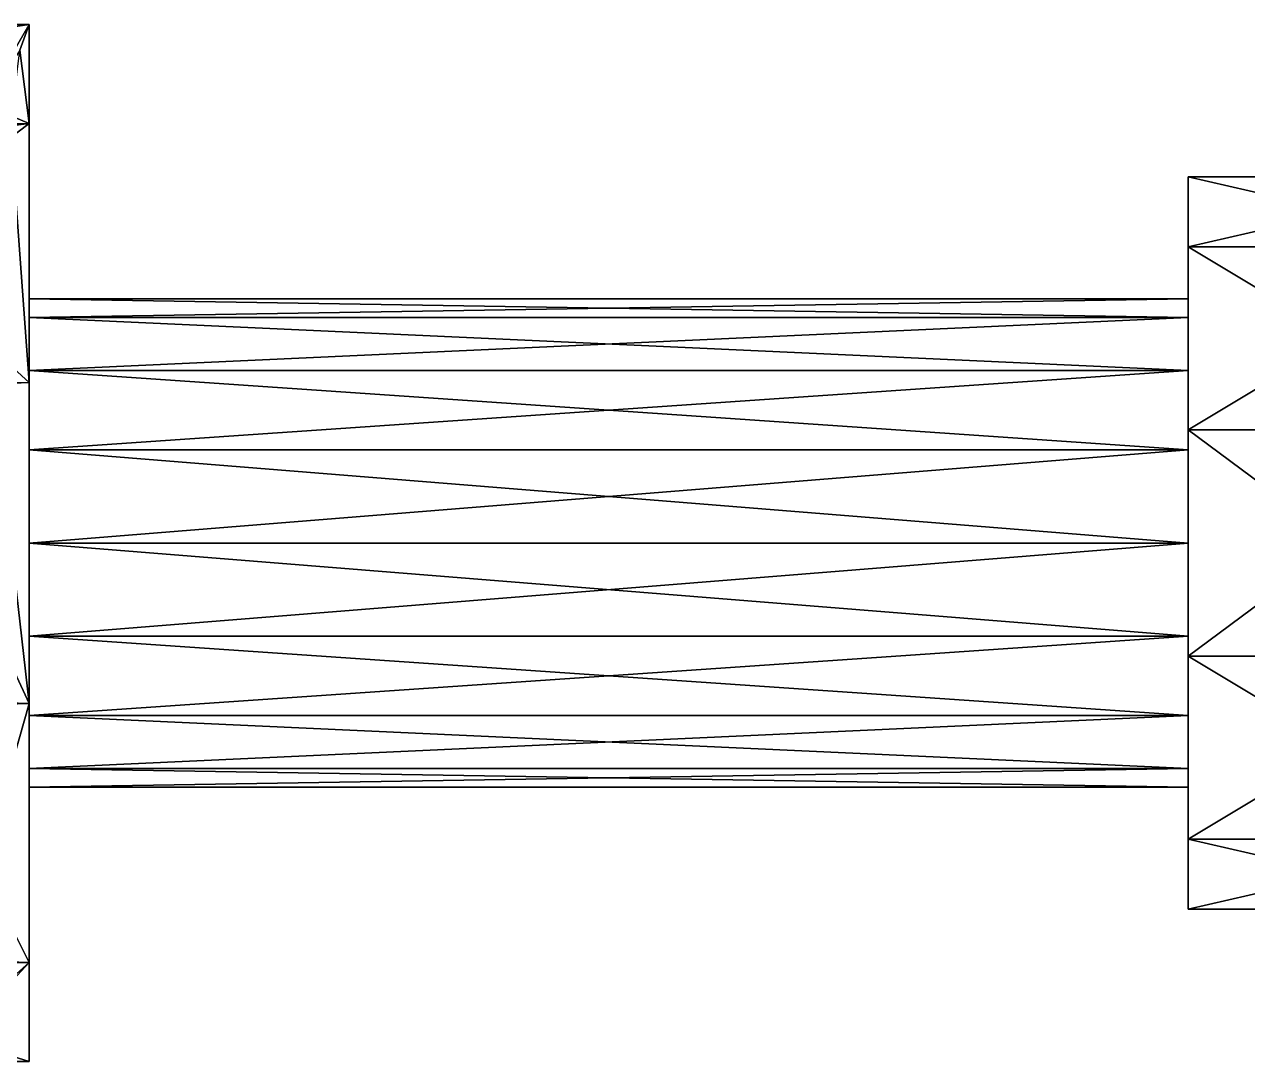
# Model space of a CAD drawing. Extents: x -96 to 99, y -24 to 24.
# Drawn here: x -59.08 to -39.02, y -8.5 to 8.5 of the extents above; entities that cross this region are included whole.
import ezdxf

# ---------------------------------------------------------------- set-up
doc = ezdxf.new("R2010")
doc.units = 0

msp = doc.modelspace()

# ---------------------------------------------------------------- linework, layer by layer
for points in [[(-61.848755, 8.077104, 2.647716), (-59, 8.5), (-62, 8.5)], [(-60.5, 5.901924), (-62, 8.5), (-59, 8.5)], [(-61.848755, 8.077104, 2.647716), (-59, 6.875573, 4.996589), (-59, 8.5)], [(-60.5, 5.901924), (-59, 8.5), (-59.151188, 8.077429, -2.646723)], [(-59.151188, 8.077429, -2.646723), (-59, 8.5), (-59, 6.875573, -4.996589)], [(-59, 8.5), (-59, 4), (-59, 3.695794, -1.528738)], [(-59, 6.875573, 4.996589), (-59, 4), (-59, 8.5)], [(-59, 8.5), (-59, 2.827787, -2.827787), (-59, 1.528738, -3.695794)], [(-59, 6.875573, -4.996589), (-59, 8.5), (-59, 1.528738, -3.695794)], [(-59, 8.5), (-59, 3.695794, -1.528738), (-59, 2.827787, -2.827787)], [(-61.848755, 8.077104, 2.647716), (-61.696243, 6.837111, 5.05014), (-59, 6.875573, 4.996589)], [(-59.303734, 6.837359, -5.049804), (-59.151188, 8.077429, -2.646723), (-59, 6.875573, -4.996589)], [(-61.696243, 6.837111, 5.05014), (-61.547066, 4.953816, 6.907221), (-59, 6.875573, 4.996589)], [(-61.547066, 4.953816, 6.907221), (-59, 2.628389, 8.083122), (-59, 6.875573, 4.996589)], [(-59.600418, 2.619539, -8.086286), (-59.303734, 6.837359, -5.049804), (-59, 2.628389, -8.083122)], [(-59.303734, 6.837359, -5.049804), (-59, 6.875573, -4.996589), (-59, 2.628389, -8.083122)], [(-59, 6.875573, 4.996589), (-59, 0, 4), (-59, 1.528738, 3.695794)], [(-59, 6.875573, 4.996589), (-59, -6.875573, 4.996589), (-59, 0, 4)], [(-59, 6.875573, 4.996589), (-59, 1.528738, 3.695794), (-59, 2.827787, 2.827787)], [(-59, 6.875573, 4.996589), (-59, 2.827787, 2.827787), (-59, 3.695794, 1.528738)], [(-59, 6.875573, 4.996589), (-59, 3.695794, 1.528738), (-59, 4)], [(-59, 6.875573, -4.996589), (-59, 1.528738, -3.695794), (-59, 0, -4)], [(-59, -6.875573, -4.996589), (-59, 6.875573, -4.996589), (-59, 0, -4)], [(-59, -2.628389, -8.083122), (-59, 2.628389, -8.083122), (-59, 6.875573, -4.996589)], [(-59, -6.875573, -4.996589), (-59, -2.628389, -8.083122), (-59, 6.875573, -4.996589)], [(-59, 6.875573, 4.996589), (-59, 2.628389, 8.083122), (-59, -6.875573, 4.996589)], [(-40, 6), (-35, 6), (-35, 4.854122, -3.525655)], [(-40, 4.854122, 3.525655), (-35, 4.854122, 3.525655), (-35, 6)], [(-40, 6), (-40, 4.854122, 3.525655), (-35, 6)], [(-40, 4.854122, -3.525655), (-40, 6), (-35, 4.854122, -3.525655)], [(-40, 2.827787, 2.827787), (-40, 4.854122, 3.525655), (-40, 6)], [(-40, 4), (-40, 6), (-40, 4.854122, -3.525655)], [(-40, 3.695794, 1.528738), (-40, 6), (-40, 4)], [(-40, 3.695794, 1.528738), (-40, 2.827787, 2.827787), (-40, 6)], [(-61.547066, 4.953816, 6.907221), (-61.394547, 2.534167, 8.113445), (-59, 2.628389, 8.083122)], [(-40, 4.854122, -3.525655), (-35, 4.854122, -3.525655), (-35, 1.852376, -5.706617)], [(-40, 4.854122, -3.525655), (-35, 1.852376, -5.706617), (-40, 1.852376, -5.706617)], [(-40, 1.852376, 5.706617), (-35, 1.852376, 5.706617), (-35, 4.854122, 3.525655)], [(-40, 4.854122, 3.525655), (-40, 1.852376, 5.706617), (-35, 4.854122, 3.525655)], [(-40, 4.854122, 3.525655), (-40, -1.852376, 5.706617), (-40, 1.852376, 5.706617)], [(-40, 0, 4), (-40, -1.852376, 5.706617), (-40, 4.854122, 3.525655)], [(-40, 1.528738, 3.695794), (-40, 0, 4), (-40, 4.854122, 3.525655)], [(-40, 2.827787, 2.827787), (-40, 1.528738, 3.695794), (-40, 4.854122, 3.525655)], [(-40, 1.528738, -3.695794), (-40, 4.854122, -3.525655), (-40, 1.852376, -5.706617)], [(-40, 3.695794, -1.528738), (-40, 4), (-40, 4.854122, -3.525655)], [(-40, 2.827787, -2.827787), (-40, 3.695794, -1.528738), (-40, 4.854122, -3.525655)], [(-40, 1.528738, -3.695794), (-40, 2.827787, -2.827787), (-40, 4.854122, -3.525655)], [(-59, 4), (-40, 4), (-40, 3.695794, -1.528738)], [(-59, 3.695794, 1.528738), (-40, 3.695794, 1.528738), (-40, 4)], [(-59, 4), (-59, 3.695794, 1.528738), (-40, 4)], [(-59, 3.695794, -1.528738), (-59, 4), (-40, 3.695794, -1.528738)], [(-59, 3.695794, -1.528738), (-40, 3.695794, -1.528738), (-40, 2.827787, -2.827787)], [(-59, 3.695794, -1.528738), (-40, 2.827787, -2.827787), (-59, 2.827787, -2.827787)], [(-59, 2.827787, 2.827787), (-40, 2.827787, 2.827787), (-40, 3.695794, 1.528738)], [(-59, 3.695794, 1.528738), (-59, 2.827787, 2.827787), (-40, 3.695794, 1.528738)], [(-59, 2.827787, -2.827787), (-40, 2.827787, -2.827787), (-40, 1.528738, -3.695794)], [(-59, 2.827787, -2.827787), (-40, 1.528738, -3.695794), (-59, 1.528738, -3.695794)], [(-59, 1.528738, 3.695794), (-40, 1.528738, 3.695794), (-40, 2.827787, 2.827787)], [(-59, 2.827787, 2.827787), (-59, 1.528738, 3.695794), (-40, 2.827787, 2.827787)], [(-61.394547, 2.534167, 8.113445), (-59, -2.628389, 8.083122), (-59, 2.628389, 8.083122)], [(-59.898773, -2.60584, -8.090711), (-59.600418, 2.619539, -8.086286), (-59, -2.628389, -8.083122)], [(-59.600418, 2.619539, -8.086286), (-59, 2.628389, -8.083122), (-59, -2.628389, -8.083122)], [(-59, 2.628389, 8.083122), (-59, -2.628389, 8.083122), (-59, -6.875573, 4.996589)], [(-61.394547, 2.534167, 8.113445), (-61.096176, -2.691275, 8.062695), (-59, -2.628389, 8.083122)], [(-40, 1.852376, -5.706617), (-35, 1.852376, -5.706617), (-35, -1.852376, -5.706617)], [(-40, 1.852376, -5.706617), (-35, -1.852376, -5.706617), (-40, -1.852376, -5.706617)], [(-40, -1.852376, 5.706617), (-35, -1.852376, 5.706617), (-35, 1.852376, 5.706617)], [(-40, 1.852376, 5.706617), (-40, -1.852376, 5.706617), (-35, 1.852376, 5.706617)], [(-40, 1.852376, -5.706617), (-40, -1.852376, -5.706617), (-40, -4.854122, -3.525655)], [(-40, 0, -4), (-40, 1.852376, -5.706617), (-40, -4.854122, -3.525655)], [(-40, 0, -4), (-40, 1.528738, -3.695794), (-40, 1.852376, -5.706617)], [(-59, 1.528738, -3.695794), (-40, 1.528738, -3.695794), (-40, 0, -4)], [(-59, 1.528738, -3.695794), (-40, 0, -4), (-59, 0, -4)], [(-59, 0, 4), (-40, 0, 4), (-40, 1.528738, 3.695794)], [(-59, 1.528738, 3.695794), (-59, 0, 4), (-40, 1.528738, 3.695794)], [(-59, 0, -4), (-40, 0, -4), (-40, -1.528738, -3.695794)], [(-59, 0, -4), (-40, -1.528738, -3.695794), (-59, -1.528738, -3.695794)], [(-59, -1.528738, 3.695794), (-40, -1.528738, 3.695794), (-40, 0, 4)], [(-59, 0, 4), (-59, -1.528738, 3.695794), (-40, 0, 4)], [(-59, -6.875573, 4.996589), (-59, -1.528738, 3.695794), (-59, 0, 4)], [(-59, -6.875573, -4.996589), (-59, 0, -4), (-59, -1.528738, -3.695794)], [(-40, 0, 4), (-40, -1.528738, 3.695794), (-40, -1.852376, 5.706617)], [(-40, -1.528738, -3.695794), (-40, 0, -4), (-40, -4.854122, -3.525655)], [(-59, -1.528738, -3.695794), (-40, -1.528738, -3.695794), (-40, -2.827787, -2.827787)], [(-59, -1.528738, -3.695794), (-40, -2.827787, -2.827787), (-59, -2.827787, -2.827787)], [(-59, -2.827787, 2.827787), (-40, -2.827787, 2.827787), (-40, -1.528738, 3.695794)], [(-59, -1.528738, 3.695794), (-59, -2.827787, 2.827787), (-40, -1.528738, 3.695794)], [(-59, -8.5), (-59, -2.827787, 2.827787), (-59, -1.528738, 3.695794)], [(-59, -6.875573, 4.996589), (-59, -8.5), (-59, -1.528738, 3.695794)], [(-59, -6.875573, -4.996589), (-59, -1.528738, -3.695794), (-59, -2.827787, -2.827787)], [(-40, -1.528738, 3.695794), (-40, -4.854122, 3.525655), (-40, -1.852376, 5.706617)], [(-40, -1.528738, 3.695794), (-40, -2.827787, 2.827787), (-40, -4.854122, 3.525655)], [(-40, -2.827787, -2.827787), (-40, -1.528738, -3.695794), (-40, -4.854122, -3.525655)], [(-40, -1.852376, -5.706617), (-35, -1.852376, -5.706617), (-35, -4.854122, -3.525655)], [(-40, -1.852376, -5.706617), (-35, -4.854122, -3.525655), (-40, -4.854122, -3.525655)], [(-40, -4.854122, 3.525655), (-35, -4.854122, 3.525655), (-35, -1.852376, 5.706617)], [(-40, -1.852376, 5.706617), (-40, -4.854122, 3.525655), (-35, -1.852376, 5.706617)], [(-60.196259, -6.837271, -5.049923), (-59.898773, -2.60584, -8.090711), (-59, -2.628389, -8.083122)], [(-61.096176, -2.691275, 8.062695), (-59, -6.875573, 4.996589), (-59, -2.628389, 8.083122)], [(-61.096176, -2.691275, 8.062695), (-60.798836, -6.888821, 4.979372), (-59, -6.875573, 4.996589)], [(-60.196259, -6.837271, -5.049923), (-59, -2.628389, -8.083122), (-59, -6.875573, -4.996589)], [(-59, -2.827787, -2.827787), (-40, -2.827787, -2.827787), (-40, -3.695794, -1.528738)], [(-59, -2.827787, -2.827787), (-40, -3.695794, -1.528738), (-59, -3.695794, -1.528738)], [(-59, -3.695794, 1.528738), (-40, -3.695794, 1.528738), (-40, -2.827787, 2.827787)], [(-59, -2.827787, 2.827787), (-59, -3.695794, 1.528738), (-40, -2.827787, 2.827787)], [(-59, -8.5), (-59, -3.695794, 1.528738), (-59, -2.827787, 2.827787)], [(-59, -6.875573, -4.996589), (-59, -2.827787, -2.827787), (-59, -3.695794, -1.528738)], [(-40, -2.827787, -2.827787), (-40, -4.854122, -3.525655), (-40, -6)], [(-40, -3.695794, -1.528738), (-40, -2.827787, -2.827787), (-40, -6)], [(-40, -2.827787, 2.827787), (-40, -3.695794, 1.528738), (-40, -4.854122, 3.525655)], [(-59, -3.695794, -1.528738), (-40, -3.695794, -1.528738), (-40, -4)], [(-59, -4), (-40, -4), (-40, -3.695794, 1.528738)], [(-59, -3.695794, -1.528738), (-40, -4), (-59, -4)], [(-59, -3.695794, 1.528738), (-59, -4), (-40, -3.695794, 1.528738)], [(-59, -8.5), (-59, -4), (-59, -3.695794, 1.528738)], [(-59, -6.875573, -4.996589), (-59, -3.695794, -1.528738), (-59, -4)], [(-40, -4), (-40, -3.695794, -1.528738), (-40, -6)], [(-40, -3.695794, 1.528738), (-40, -4), (-40, -4.854122, 3.525655)], [(-59, -8.5), (-59, -6.875573, -4.996589), (-59, -4)], [(-40, -4), (-40, -6), (-40, -4.854122, 3.525655)], [(-40, -4.854122, -3.525655), (-35, -4.854122, -3.525655), (-35, -6)], [(-40, -6), (-35, -6), (-35, -4.854122, 3.525655)], [(-40, -4.854122, -3.525655), (-35, -6), (-40, -6)], [(-40, -4.854122, 3.525655), (-40, -6), (-35, -4.854122, 3.525655)], [(-60.798836, -6.888821, 4.979372), (-60.5, -8.5), (-59, -6.875573, 4.996589)], [(-60.5, -8.5), (-59, -8.5), (-59, -6.875573, 4.996589)], [(-60.34877, -8.077196, -2.647432), (-60.196259, -6.837271, -5.049923), (-59, -6.875573, -4.996589)], [(-60.34877, -8.077196, -2.647432), (-59, -6.875573, -4.996589), (-59, -8.5)], [(-60.34877, -8.077196, -2.647432), (-59, -8.5), (-60.5, -8.5)]]:
    msp.add_3dface(points)

doc.saveas('drawing.dxf')
